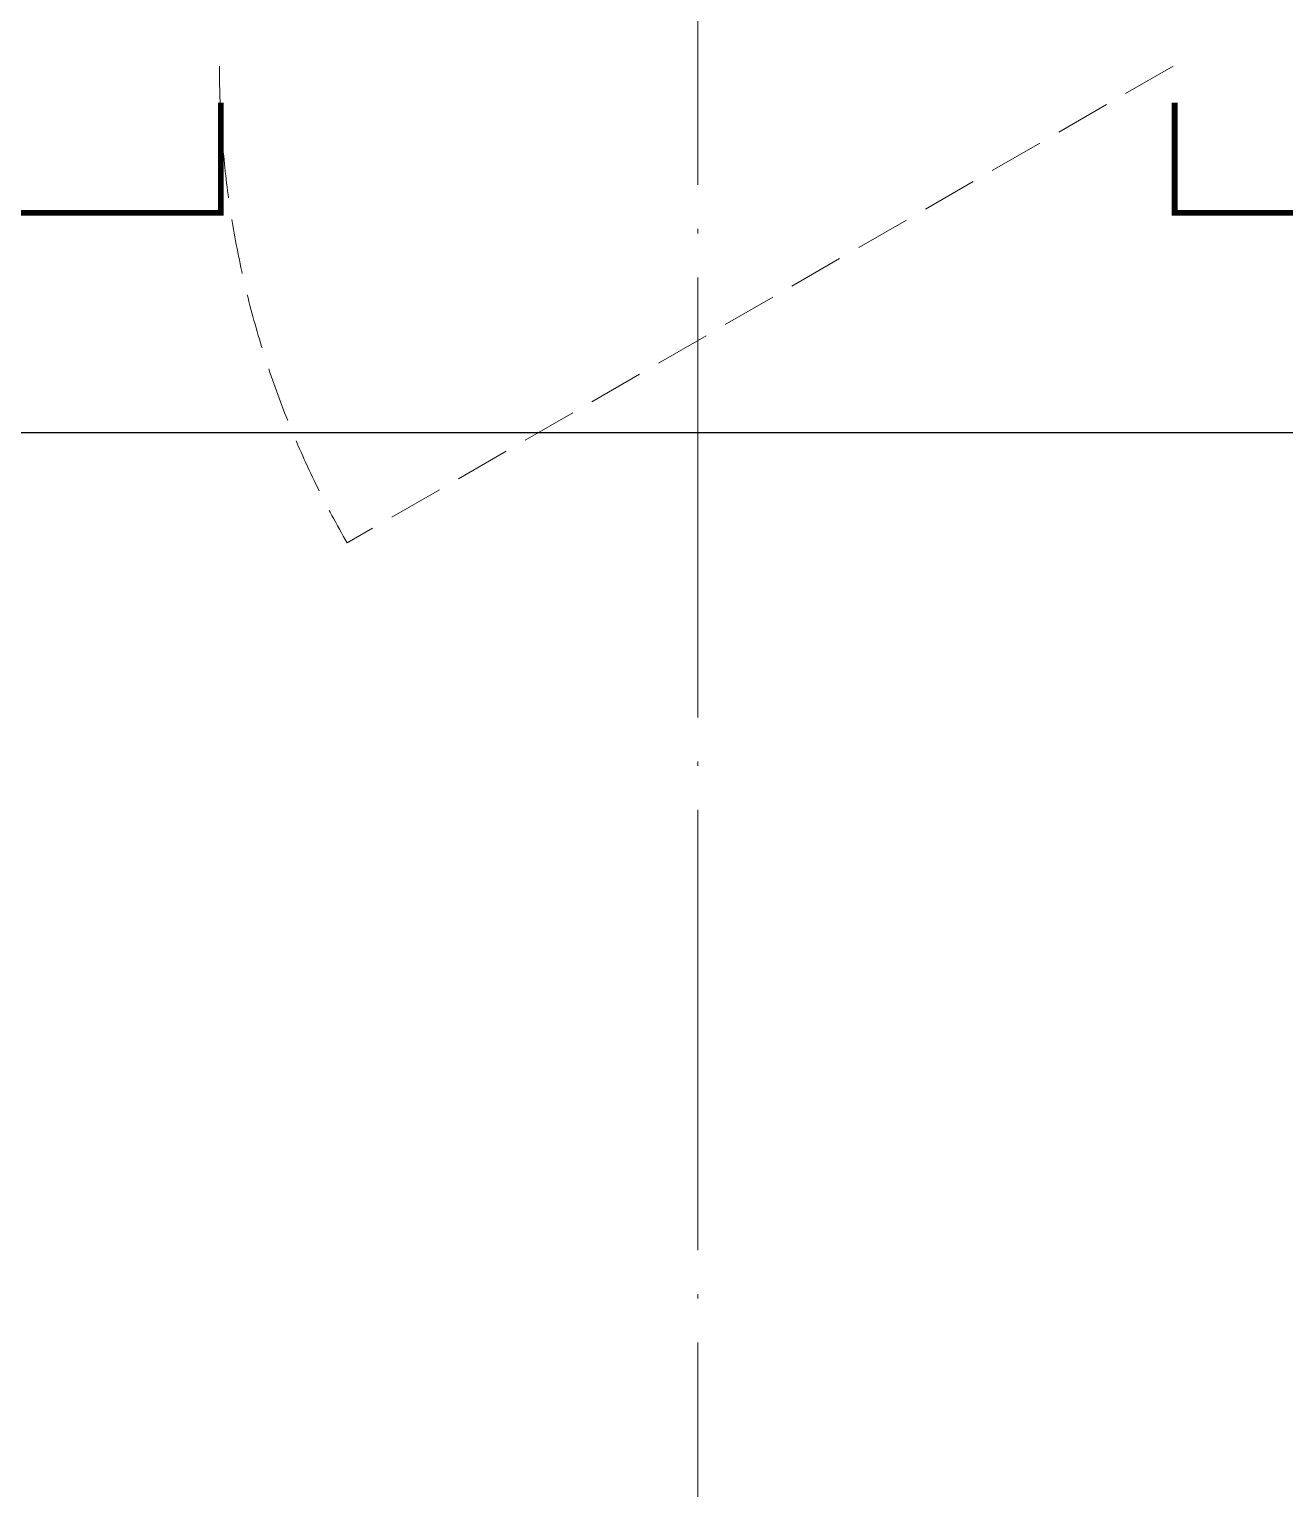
# Model space of a CAD drawing. Extents: x -518115 to 389031, y -231062 to 1628073.
# Drawn here: x 46706 to 48417, y 516240 to 518240 of the extents above; entities that cross this region are included whole.
import ezdxf

# ---------------------------------------------------------------- set-up
doc = ezdxf.new("R2010")
doc.units = 0
doc.header["$LTSCALE"] = 1000
doc.header["$MEASUREMENT"] = 0
doc.linetypes.add('DASH', pattern=[0.35, 0.25, -0.1])
doc.linetypes.add('DOTE', pattern=[2.42, 2, -0.2, 0.02, -0.2])
doc.layers.add('DOTE', color=19, linetype='DOTE', lineweight=9)
doc.layers.add('WINDOW', color=144, linetype='Continuous', lineweight=15)
doc.layers.add('看线', color=251, linetype='Continuous')

# ---------------------------------------------------------------- blocks, each defined once
blk = doc.blocks.new('GDGDGDSDA')
at = {"layer": 'DOTE', "linetype": 'DOTE', "ltscale": 0.3}
blk.add_line((453635, 370658.3), (453634.8, 359558.3), dxfattribs=at)

msp = doc.modelspace()

# ---------------------------------------------------------------- linework, layer by layer
at = {"color": 30, "const_width": 8}
for points in [[(46666.6, 518140.4), (46666.6, 517990.4), (46966.6, 517990.4), (46966.6, 518140.4)], [(48266.6, 518140.4), (48266.6, 517990.4), (48566.6, 517990.4), (48566.6, 518140.4)]]:
    msp.add_lwpolyline(points, dxfattribs=at)
at = {"layer": 'WINDOW', "color": 250, "linetype": 'DASH', "ltscale": 0.3}
msp.add_lwpolyline([(48264.7, 518190.4), (47138.8, 517540.4, -0.131652), (46964.7, 518190.4)], format="xyb", dxfattribs=at)
at = {"layer": '看线', "color": 201}
msp.add_lwpolyline([(60916.6, 519190.4), (60916.6, 517690.4), (40716.6, 517690.4), (40716.6, 519190.4), (38316.6, 519190.4)], dxfattribs=at)

# ---------------------------------------------------------------- block references
msp.add_blockref('GDGDGDSDA', (-406018.2, 156682.1))

doc.saveas('drawing.dxf')
